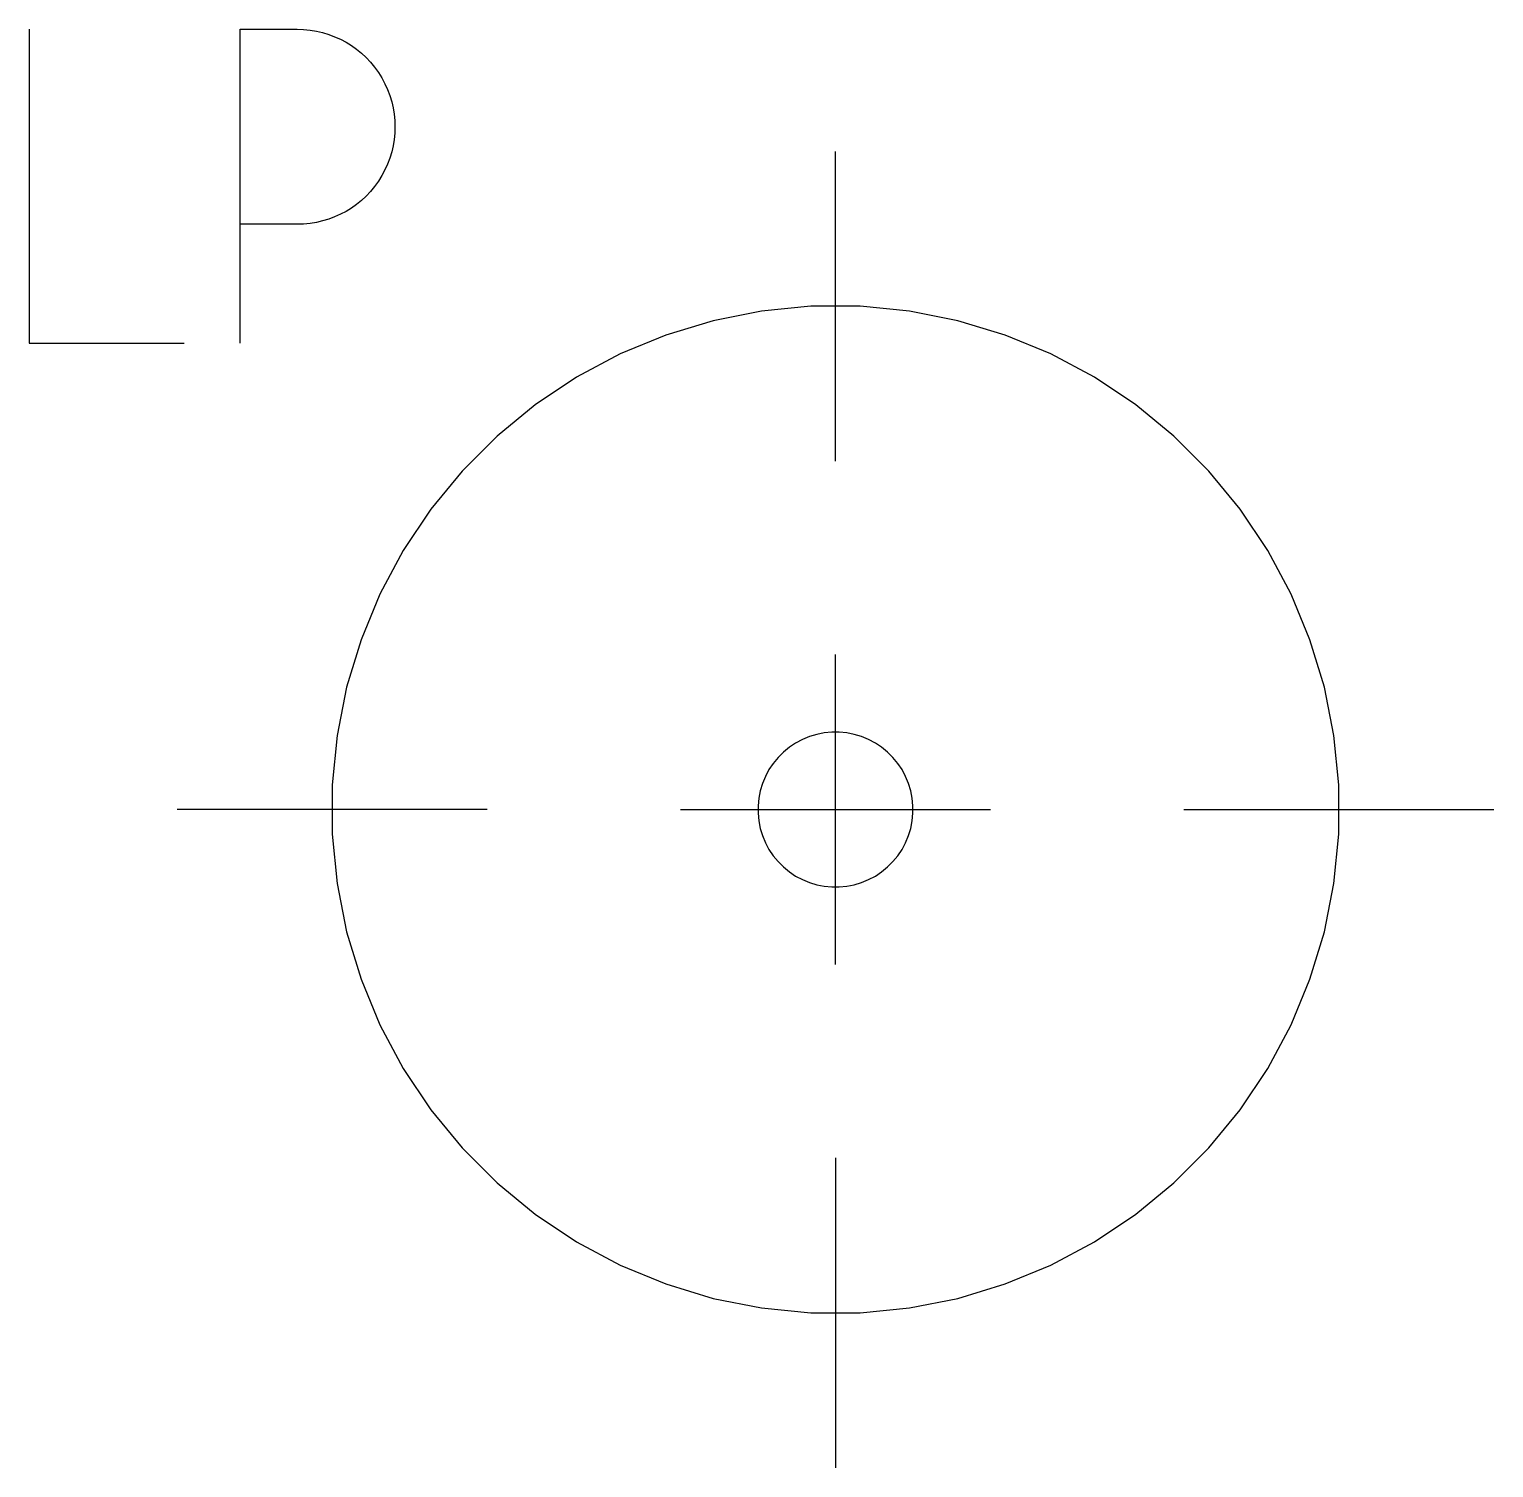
# Model space of a CAD drawing. Header units: inches. Extents: x -40.4 to -21.5, y -8.5 to 10.1.
import ezdxf

# ---------------------------------------------------------------- set-up
doc = ezdxf.new("R2010")
doc.units = ezdxf.units.IN
doc.header["$MEASUREMENT"] = 0

msp = doc.modelspace()

# ---------------------------------------------------------------- linework, layer by layer
for points in [[(-40.412, 10.076), (-40.412, 6.024), (-38.41, 6.024)], [(-30, 4.5), (-30, 8.5)], [(-30, -2), (-30, 2)], [(-34.5, 0), (-38.5, 0)], [(-32, 0), (-28, 0)], [(-25.5, 0), (-21.5, 0)], [(-30, -4.5), (-30, -8.5)]]:
    msp.add_lwpolyline(points)
msp.add_lwpolyline([(-37.69, 6.024), (-37.69, 10.076), (-36.953, 10.076, -1.00404), (-36.953, 7.558), (-37.69, 7.558)], format="xyb")
for points in [[(-30.319, 6.5), (-30.955, 6.437), (-31.581, 6.313), (-32.192, 6.127), (-32.782, 5.883), (-33.346, 5.582), (-33.877, 5.227), (-34.37, 4.822), (-34.822, 4.37), (-35.227, 3.877), (-35.582, 3.346), (-35.883, 2.782), (-36.127, 2.192), (-36.313, 1.581), (-36.437, 0.955), (-36.5, 0.319), (-36.5, -0.319), (-36.437, -0.955), (-36.313, -1.581), (-36.127, -2.192), (-35.883, -2.782), (-35.582, -3.346), (-35.227, -3.877), (-34.822, -4.37), (-34.37, -4.822), (-33.877, -5.227), (-33.346, -5.582), (-32.782, -5.883), (-32.192, -6.127), (-31.581, -6.313), (-30.955, -6.437), (-30.319, -6.5), (-29.681, -6.5), (-29.045, -6.437), (-28.419, -6.313), (-27.808, -6.127), (-27.218, -5.883), (-26.654, -5.582), (-26.123, -5.227), (-25.63, -4.822), (-25.178, -4.37), (-24.773, -3.877), (-24.418, -3.346), (-24.117, -2.782), (-23.873, -2.192), (-23.687, -1.581), (-23.563, -0.955), (-23.5, -0.319), (-23.5, 0.319), (-23.563, 0.955), (-23.687, 1.581), (-23.873, 2.192), (-24.117, 2.782), (-24.418, 3.346), (-24.773, 3.877), (-25.178, 4.37), (-25.63, 4.822), (-26.123, 5.227), (-26.654, 5.582), (-27.218, 5.883), (-27.808, 6.127), (-28.419, 6.313), (-29.045, 6.437), (-29.681, 6.5)], [(-30.049, 1), (-30.147, 0.99), (-30.243, 0.971), (-30.337, 0.943), (-30.428, 0.905), (-30.515, 0.859), (-30.596, 0.804), (-30.672, 0.742), (-30.742, 0.672), (-30.804, 0.596), (-30.859, 0.515), (-30.905, 0.428), (-30.943, 0.337), (-30.971, 0.243), (-30.99, 0.147), (-31, 0.049), (-31, -0.049), (-30.99, -0.147), (-30.971, -0.243), (-30.943, -0.337), (-30.905, -0.428), (-30.859, -0.515), (-30.804, -0.596), (-30.742, -0.672), (-30.672, -0.742), (-30.596, -0.804), (-30.515, -0.859), (-30.428, -0.905), (-30.337, -0.943), (-30.243, -0.971), (-30.147, -0.99), (-30.049, -1), (-29.951, -1), (-29.853, -0.99), (-29.757, -0.971), (-29.663, -0.943), (-29.572, -0.905), (-29.485, -0.859), (-29.404, -0.804), (-29.328, -0.742), (-29.258, -0.672), (-29.196, -0.596), (-29.141, -0.515), (-29.095, -0.428), (-29.057, -0.337), (-29.029, -0.243), (-29.01, -0.147), (-29, -0.049), (-29, 0.049), (-29.01, 0.147), (-29.029, 0.243), (-29.057, 0.337), (-29.095, 0.428), (-29.141, 0.515), (-29.196, 0.596), (-29.258, 0.672), (-29.328, 0.742), (-29.404, 0.804), (-29.485, 0.859), (-29.572, 0.905), (-29.663, 0.943), (-29.757, 0.971), (-29.853, 0.99), (-29.951, 1)]]:
    msp.add_lwpolyline(points, close=True)

doc.saveas('drawing.dxf')
